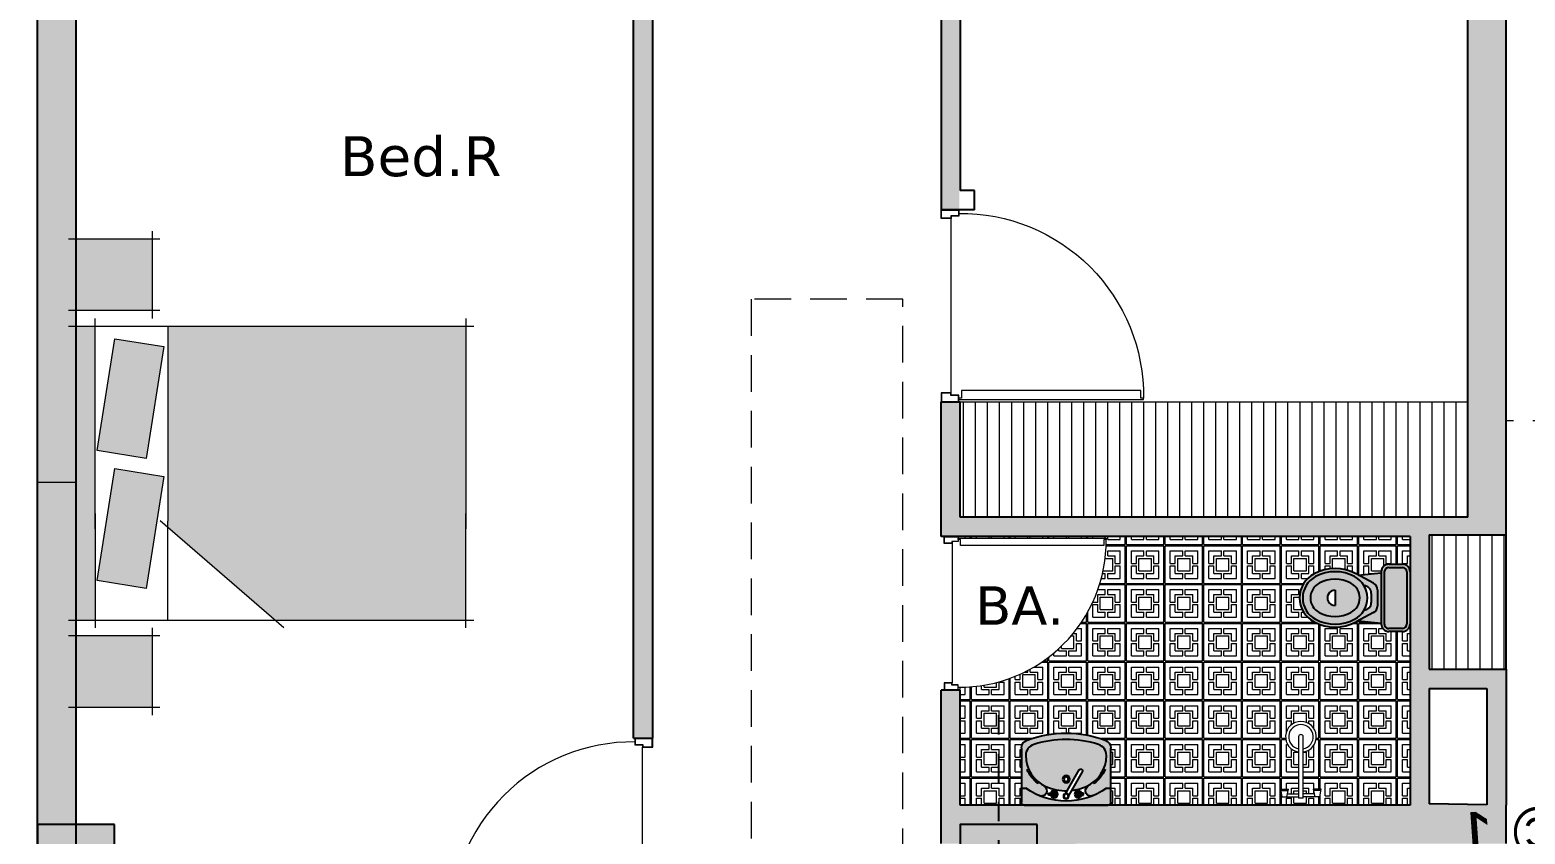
# Model space of a CAD drawing. Header units: inches. Extents: x 37.8 to 126.9, y 5.9 to 51.9.
# Drawn here: x 43.75 to 51.53, y 34.75 to 38.94 of the extents above; entities that cross this region are included whole.
import ezdxf

# ---------------------------------------------------------------- set-up
doc = ezdxf.new("R2010")
doc.units = ezdxf.units.IN
doc.header["$MEASUREMENT"] = 0
doc.linetypes.add('DASHDOT', pattern=[1, 0.5, -0.25, 0, -0.25])
doc.linetypes.add('DASHED2', pattern=[9.524999999999995, 6.349999999999998, -3.174999999999998])
for name, color, linetype, lineweight in [('AX', 31, 'Continuous', 18), ('hatch', 45, 'Continuous', 9), ('hidden line', 252, 'Continuous', 5), ('LAYER1', 8, 'Continuous', 9)]:
    doc.layers.add(name, color=color, linetype=linetype, lineweight=lineweight)
doc.layers.add('FUR', color=152, linetype='Continuous')
doc.layers.add('LAYER5', color=5, linetype='Continuous')
doc.styles.add('farsii', font='trafic-s.shx', dxfattribs={"height": 0.2})
doc.styles.add('STYLE7', font='verdana.ttf')
pattern_1 = [(90, (-151.6453534005414, 254.6869427156709), (-0.06250000000000001, 0), [])]

# ---------------------------------------------------------------- blocks, each defined once
blk = doc.blocks.new('DR100K')
at = {"color": 253}
blk.add_line((-0.0481000000000052, -0.054543222929027), (-0.991860101079254, -0.054543222929027), dxfattribs=at)
at = {"color": 253, "linetype": 'Continuous'}
for p, q in [((-0.06143161415036499, -0.5960052134602165), (-0.06143161415036499, -0.1116251629206317)), ((-0.06143161415036499, -0.1116251629206317), (-0.0205043861645606, -0.1116251629206317)), ((-0.0199748370793884, -0.1116251629206317), (-0.0199748370793884, -0.0960000000000037)), ((-0.0199748370793884, -0.0960000000000037), (-0.0119309624678294, -0.0960000000000037)), ((-0.0119309624678294, -0.0960000000000037), (-0.0119309624678294, -0.5960052134602165)), ((-0.06143161415036499, -1.080385263999857), (-0.06143161415036499, -0.5960052134602165)), ((-0.0119309624678294, -0.5960052134602165), (-0.0119309624678294, -1.096010426920486)), ((-0.0205043861645606, -1.080385263999857), (-0.06143161415036499, -1.080385263999857)), ((-0.0199748370794168, -1.096010426920486), (-0.0199748370794168, -1.080385263999857)), ((-0.0119309624678294, -1.096010426920486), (-0.0199748370794168, -1.096010426920486))]:
    blk.add_line(p, q, dxfattribs=at)
for points in [[(-0.991860101079254, -0.054543222929027), (-0.991860101079254, 2.84e-14), (-1.03996010107923, 2.84e-14), (-1.03996010107923, -0.0959999999999752), (-1.004360101079242, -0.0959999999999752), (-1.004360101079242, -0.054543222929027)], [(-0.0481000000000052, -0.054543222929027), (-0.0481000000000052, 0), (0, 0), (0, -0.0960000000000037), (-0.0356000000000165, -0.0960000000000037), (-0.0356000000000165, -0.054543222929027)], [(-0.9938601010792352, -0.0525432229290175), (-0.9938601010792352, -0.0019999999999811), (-1.03796010107922, -0.0019999999999811), (-1.03796010107922, -0.0939999999999941), (-1.006360101079252, -0.0939999999999941), (-1.006360101079252, -0.0525432229290175)], [(-0.0460999999999956, -0.0525432229290459), (-0.0460999999999956, -0.0020000000000096), (-0.0020000000000096, -0.0020000000000096), (-0.0020000000000096, -0.0939999999999941), (-0.03360000000000701, -0.0939999999999941), (-0.03360000000000701, -0.0525432229290459)]]:
    blk.add_lwpolyline(points, close=True, dxfattribs=at)
blk.add_arc((-0.0306138118649244, -0.1066699198974845), 0.9893977090235084, 179.382095569082, 270.6161123031317, dxfattribs=at)
blk = doc.blocks.new('t-farangi')
h = blk.add_hatch(color=253)
h.dxf.hatch_style = 1
h.set_gradient(color1=(174, 178, 188), color2=(236, 236, 239), tint=1, name='SPHERICAL')
h.paths.add_polyline_path([(0.2199999999999136, -0.0499999999988177), (0.2199999999999136, -0.1384995166095138, -0.3428400812221175), (0.1823541121620451, -0.186949242229872, -0.0624981768575545), (0.1699999999999591, -0.1884995166092409), (-0.1699999999999591, -0.1884995166092409, -0.0538837614349344), (-0.180683335092084, -0.1873448475154475, -0.0156910213031782), (-0.1837257718718206, -0.1865786512369425, -0.0009627039094017), (-0.1839108134724654, -0.1865254394901257, -0.3338493995137724), (-0.220000000000141, -0.1384995166095138), (-0.220000000000141, -0.0499999999997414, -0.2228662873327834), (-0.2019680086972642, -0.0115546307086305, -0.0238407511058599), (-0.1981627932939034, -0.0086858731920216, -0.0103926162723233), (-0.1964215733577816, -0.0075512018860451, -0.1400938493232688), (-0.1699999999999591, -1.42e-14), (0.1699999999999591, -1.42e-14, -0.4142135623800323)])
h.paths.add_polyline_path([(0.1999999999999602, -0.0499999999997414, 0.4142135623704835), (0.1699999999999591, -0.019999999999996), (-0.1699999999999591, -0.019999999999996, 0.4142135623704835), (-0.1999999999999318, -0.0499999999997414), (-0.1999999999999318, -0.1384995166095138, 0.4142135623707908), (-0.1699999999999306, -0.1684995166092591), (0.1699999999999591, -0.1684995166092591, 0.4142135623704835), (0.1999999999999602, -0.1384995166095138)], flags=16)
h = blk.add_hatch(color=253)
h.dxf.hatch_style = 1
h.set_gradient(color1=(174, 178, 188), color2=(236, 236, 239), tint=1, name='INVSPHERICAL')
h.paths.add_polyline_path([(0.1699999999999591, -0.019999999999996, -0.4142161397400941), (0.1999999999987949, -0.0500002639901993, 2.1999205236e-06), (0.1999999999999602, -0.0499999999997414), (0.1999999999999602, -0.1384995166095138, -0.4142135623704835), (0.1699999999999591, -0.1684995166092591), (-0.1699999999999591, -0.1684995166092591, -0.4142161397400941), (-0.1999999999987949, -0.1384992526190558, 2.1999205236e-06), (-0.1999999999999318, -0.138499516609528), (-0.1999999999999318, -0.0499999999997414, -0.4142135623707908), (-0.1699999999999306, -0.019999999999996)])
h = blk.add_hatch(color=253)
h.dxf.hatch_style = 1
h.set_gradient(color1=(174, 178, 188), color2=(236, 236, 239), tint=1, name='INVSPHERICAL')
h.paths.add_polyline_path([(0.1643323852883043, -0.1884995166092409), (0.1493160660524211, -0.3388161621277419), (0.0956152446132137, -0.2383650398601418, 0.2767193945829605), (0.0529317708379722, -0.2127834768457433), (-0.0529317708379722, -0.2127834768457433, 0.2767193945821909), (-0.0956152446131284, -0.2383650398600281), (-0.1493160660523927, -0.3388161621276851), (-0.1643323852882759, -0.1884995166092409)])
h = blk.add_hatch(color=253)
h.dxf.hatch_style = 1
h.set_gradient(color1=(174, 178, 188), color2=(236, 236, 239), tint=1, name='SPHERICAL')
h.paths.add_polyline_path([(0.1572999999999638, -0.3537506659890965, -0.1233550929748848), (0.1916996441216838, -0.491062397276835, -0.1225823878321095), (0.1572999999996796, -0.6283741281658451, -0.5993317963974195), (-0.1573000000001059, -0.6283741281653477, -0.1225823879935764), (-0.1916996441216554, -0.4910623970895928, -0.123355092811709), (-0.1572999999999354, -0.3537506659890965), (-0.0956152446131853, -0.2383650398601418, -0.2767193945833981), (-0.0529317708378585, -0.2127834768457433), (0.0529317708379722, -0.2127834768457433, -0.2767193945821911), (0.0956152446131569, -0.2383650398600281)])
h.paths.add_polyline_path([(0.0298415266896655, -0.2536325963342278), (-0.029841526689637, -0.2536325963342278, 0.3990743965259639), (-0.0797740365556479, -0.301035586807572, 0.1388689516499814), (-0.139662200919787, -0.3631797721824057, 0.2505222521701935), (-0.1396622009189627, -0.618945021973005, 0.5993317963984737), (0.1396622009196733, -0.6189450219723514, 0.2505222521700292), (0.1396622009198438, -0.3631797721819083, 0.138868951650545), (0.0797740365556194, -0.3010355868067052, 0.399074396520837)], flags=16)
h.paths.add_polyline_path([(-0.0955677032179381, -0.3867525376634262, 0.2505222521701733), (-0.0955677032173128, -0.5953722564918423, 0.5993317963982528), (0.0955677032177107, -0.5953722564914729, 0.2505222521700905), (0.0955677032179381, -0.3867525376630993, 0.5993317964040431)], flags=0)
h.paths.add_polyline_path([(0.0500000000805585, -0.4910624803356143), (-0.0500000000805585, -0.4910624246636104, 1)], flags=0)
h = blk.add_hatch(color=253)
h.dxf.hatch_style = 1
h.set_gradient(color1=(174, 178, 188), color2=(236, 236, 239), tint=1, name='INVSPHERICAL')
h.paths.add_polyline_path([(0.1396622009191901, -0.3631797721821073, -0.2505222521702825), (0.1396622009193038, -0.6189450219727775, -0.5993318612706572), (-0.1396622151734448, -0.6189449953097182, -0.2505222225564229), (-0.1396622009193038, -0.3631797721817662, -0.5993317963978245)])
h.paths.add_polyline_path([(-0.0955677032179381, -0.3867525376634404, 0.2505222521701196), (-0.0955677032173128, -0.5953722564918138, 0.5993317963982528), (0.0955677032177107, -0.5953722564914588, 0.2505222521700798), (0.0955677032179381, -0.3867525376630993, 0.5993317964040431)], flags=16)
h.paths.add_polyline_path([(0.0500000000805585, -0.4910624803356002), (-0.0500000000805585, -0.4910624246636104, 1)], flags=0)
h = blk.add_hatch(color=253)
h.dxf.hatch_style = 1
h.set_gradient(color1=(174, 178, 188), color2=(236, 236, 239), tint=1, name='SPHERICAL')
h.paths.add_polyline_path([(0.0955677032173981, -0.3867525376632272, -0.2505222521701977), (0.0955677032175402, -0.5953722564916717, -0.5993317963968927), (-0.0955677032172844, -0.5953722564918567, -0.2505222521709338), (-0.0955677032175402, -0.3867525376628862, -0.5993317963976593)])
h.paths.add_polyline_path([(-0.0500000000805585, -0.4910624246636104, 1), (0.0500000000805585, -0.4910624803356002)], flags=16)
at = {"layer": 'FUR'}
for p, q in [((-0.220000000000141, -0.1384995166095138), (-0.220000000000141, -0.0499999999997414)), ((-0.1999999999999318, -0.1384995166095138), (-0.1999999999999318, -0.0499999999997414)), ((-0.1699999999999591, -1.42e-14), (0.1699999999999591, -1.42e-14)), ((-0.1699999999999591, -0.019999999999996), (0.1699999999999591, -0.019999999999996)), ((0.1999999999999602, -0.0499999999997414), (0.1999999999999602, -0.1384995166095138)), ((0.2199999999999136, -0.0499999999997414), (0.2199999999999136, -0.1384995166095138)), ((-0.1699999999999591, -0.1684995166092591), (0.1699999999999591, -0.1684995166092591)), ((-0.1699999999999591, -0.1884995166092409), (0.1699999999999591, -0.1884995166092409)), ((-0.1493160660523927, -0.3388161621278556), (-0.1643323852882759, -0.1884995166092409)), ((0.1493160660523927, -0.3388161621278556), (0.1643323852882759, -0.1884995166092409)), ((-0.0956152446131853, -0.2383650398601418), (-0.1572999999999354, -0.3537506659890965)), ((-0.0529317708379722, -0.2127834768457433), (0.0529317708379722, -0.2127834768457433)), ((-0.0298415815271938, -0.2536325963342278), (0.0298415266896655, -0.2536325963342278)), ((0.0956152446132137, -0.2383650398601418), (0.1572999999999638, -0.3537506659890965)), ((-0.0500000000805585, -0.4910624246636104), (0.0500000000805585, -0.4910624803356002))]:
    blk.add_line(p, q, dxfattribs=at)
for centre, radius, start, end in [((-0.1699999999999591, -0.0499999999997414), 0.05, 90, 180), ((0.1699999999999591, -0.0499999999997414), 0.05, 0, 90), ((-0.1699999999999591, -0.0499999999997414), 0.03, 90, 180), ((0.1699999999999591, -0.0499999999997414), 0.03, 0, 90), ((-0.1699999999999591, -0.1384995166095138), 0.05, 180, 270), ((-0.1699999999999591, -0.1384995166095138), 0.03, 180, 270), ((0.1699999999999591, -0.1384995166095138), 0.05, 270, 0), ((0.1699999999999591, -0.1384995166095138), 0.03, 270, 0), ((-8.53e-14, -0.4378427002216229), 0.1583669258053965, 28.12880536645645, 151.8711946335435), ((-0.0529317708379722, -0.2611834768459005), 0.0484, 90, 151.8711946335435), ((-0.029841526689637, -0.303632596334424), 0.05, 90, 177.0227065882965), ((0.0298415266896655, -0.303632596334424), 0.05, 2.977293411703491, 90), ((0.0529317708379722, -0.2611834768459005), 0.0484, 28.12880536645645, 90), ((0.0995511452648543, -0.491062397077272), 0.2912507893864822, 151.8711946335435, 208.1288053664565), ((0.0995511452648543, -0.491062397077272), 0.2712507893864821, 151.8711946335435, 208.1287989801512), ((0.0995511452648543, -0.491062397077272), 0.2212507893864822, 151.8711946335435, 208.1287989801512), ((-8.53e-14, -0.4378427002216229), 0.1083669258053965, 28.12880536645645, 151.8711946335435), ((-0.0995511452648259, -0.491062397077272), 0.2212507893864822, 331.8711946335436, 28.12880536645645), ((-0.0995511452648259, -0.491062397077272), 0.2712507893864821, 331.8711946335436, 28.12880536645645), ((-0.0995511452648259, -0.491062397077272), 0.2912507893864822, 331.8711946335436, 28.12880536645645), ((-8.53e-14, -0.4910624524996196), 0.05, 179.9999681021953, 359.9999681022733), ((-8.53e-14, -0.5442820939333757), 0.1783669258053967, 208.1288053664565, 331.8711946335436), ((-8.53e-14, -0.5442820939333757), 0.1583669258053968, 208.1287944280051, 331.8711946335436), ((-8.53e-14, -0.5442820939333757), 0.1083669258053967, 208.1287944280051, 331.8711946335436)]:
    blk.add_arc(centre, radius, start, end, dxfattribs=at)
blk = doc.blocks.new('roshoei')
h = blk.add_hatch(color=253)
h.dxf.hatch_style = 1
h.set_gradient(color1=(174, 178, 188), color2=(236, 236, 239), tint=1, name='SPHERICAL')
h.paths.add_polyline_path([(0.3099999999999312, -0.0200000000004366), (0.309999999999917, -0.1173603684847251), (0.2799999999999585, -0.1173603684846967, 0.0542408528960642), (0.1879860274730163, -0.0664426424170017, 0.0353053274642903), (0.1831379238468571, -0.0644404142740029, 0.1955680909954415), (-0.1831379238471697, -0.0644404142741451, 0.0353053274756757), (-0.1879860274748211, -0.0664426424179681, 0.0542408528950272), (-0.2799999999999869, -0.1173603684846967), (-0.3099999999999738, -0.1173603684847251), (-0.3099999999999596, -0.0200000000004366, -0.2914266731264605), (-0.2984554890835227, -0.0018753012620607, -0.0042390793985672), (-0.2981469619992651, -0.0017345405158551, -0.105273442681482), (-0.2900000000000062, 0), (0.2899999999999494, 0, -0.4142152552575133), (0.3099999999996186, -0.0200001155973269, 1.4449608917e-06)])
h = blk.add_hatch(color=253)
h.dxf.hatch_style = 1
h.set_gradient(color1=(174, 178, 188), color2=(236, 236, 239), tint=1, name='INVSPHERICAL')
h.paths.add_polyline_path([(0.3099999999999312, -0.3954269196583482, -0.1189511798868249), (0.3033964893276675, -0.42279140261482, -0.1153640646256316), (0.2857253564613415, -0.4436316798559973, -0.0713494153281219), (0.2707359219287468, -0.4517298640020046, -0.1782923213663644), (-0.2707359219285763, -0.4517298640025446, -0.3142516724202768), (-0.3099999999999596, -0.3954269196588029), (-0.3099999999999596, -0.1173603684847251), (-0.2799999999999869, -0.1173603684846967, -0.0569466848380328), (-0.1831379238492872, -0.0644404142748272, -0.8792300366133057), (-0.1510904276799607, -0.1308805314884012), (-0.1491618106779668, -0.1344434266452197, 0.2850439984523734), (-0.2800000000001148, -0.3453013582057167, 0.3284062332230245), (-0.223760646421141, -0.4216913554667201, 0.1519320086788026), (0.2237606464210557, -0.4216913554667201, 0.3284062332271949), (0.2800000000000864, -0.3453013582045799, 0.2850439984510457), (0.1491618106779384, -0.1344434266452197), (0.1510904276799323, -0.1308805314884012, -0.8792300365937769), (0.1831379238482213, -0.0644404142745145, -0.0569466848384313), (0.2799999999996601, -0.1173603684846967), (0.309999999999917, -0.1173603684847251)])
h = blk.add_hatch(color=253)
h.dxf.hatch_style = 1
h.set_gradient(color1=(174, 178, 188), color2=(236, 236, 239), tint=1, name='SPHERICAL')
edge = h.paths.add_edge_path()
edge.add_arc((0.1011350465279861, -0.2381249592251891), 0.0126418893553129, 210.0000000008548, 390.0000000008548)
edge.add_line((0.1120832438614201, -0.2318040145473788), (0.0372691189063469, -0.1022221710831559))
edge.add_arc((0, -0.4422286221270042), 0.3420429417127162, 65.94062231202241, 83.74461217358521, ccw=False)
edge.add_arc((0.0446723047524245, -0.3453013582057167), 0.2353276952476492, 9.208633855450898e-12, 66.25122521727599, ccw=False)
edge.add_arc((0.2000000000000455, -0.3453013582056883), 0.08000000000002201, 287.2779897952034, 359.9999999999864, ccw=False)
edge.add_arc((1.0516e-12, 0.2976945932293518), 0.7533823531705087, 252.72201020469458, 287.2779897951401, ccw=False)
edge.add_arc((-0.2000000000004718, -0.3453013582053188), 0.0799999999996037, 180.0000000002715, 252.7220102050407, ccw=False)
edge.add_arc((-0.0446723047525524, -0.3453013582056599), 0.2353276952475103, 113.74877478274499, 180.0000000000093, ccw=False)
edge.add_arc((1.421e-13, -0.4422286221273454), 0.3420429417130582, 88.83763061895121, 114.05937768800419, ccw=False)
edge.add_line((0.0069386082958118, -0.1002560652011653), (0.0901866646706679, -0.2444459039029614))
edge.add_line((0.09018666467066802, -0.2444459039029425), (0.0901868491945426, -0.2444459039030183))
edge = h.paths.add_edge_path(flags=16)
edge.add_arc((-1.42e-14, -0.1803191555245576), 0.0255670812976465, 0, 360, ccw=False)
h = blk.add_hatch(color=253)
h.dxf.hatch_style = 1
h.set_gradient(color1=(174, 178, 188), color2=(236, 236, 239), tint=1, name='INVSPHERICAL')
h.paths.add_polyline_path([(-0.1044548615626013, -0.075815104605681, 1), (-0.0616785238159849, -0.075815104605681, 1)])
h = blk.add_hatch(color=253)
h.dxf.hatch_style = 1
h.set_gradient(color1=(174, 178, 188), color2=(236, 236, 239), tint=1, name='INVSPHERICAL')
h.paths.add_polyline_path([(0.1044548615623455, -0.075815104605681, 1), (0.0616785238157149, -0.075815104605681, 1)])
at = {"layer": 'FUR'}
for p, q in [((-0.2899999999999778, 0), (0.2899999999999494, 0)), ((-0.3099999999999596, -0.3954269196583482), (-0.3099999999999596, -0.0200000000004366)), ((-0.1069037335819445, -0.0694941599285812), (-0.1209923607550678, -0.0694941599285812)), ((-0.1209923607550678, -0.0694941599285812), (-0.1209923607550678, -0.0821360492836902)), ((-0.1209923607550678, -0.0821360492836902), (-0.1069037335819445, -0.0821360492836902)), ((-0.0037357466185455, -0.0817675433017939), (0.0069386082959113, -0.1002560652011653)), ((0.0372691189066075, -0.1022221710831843), (0.0181608325722067, -0.0691256539462302)), ((0.1069037335819161, -0.0694941599285812), (0.120992360754812, -0.0694941599285812)), ((0.120992360754812, -0.0821360492836902), (0.1069037335819161, -0.0821360492836902)), ((0.120992360754812, -0.0694941599285812), (0.120992360754812, -0.0821360492836902)), ((0.3099999999999312, -0.0200000000004366), (0.3099999999999312, -0.3954269196583482)), ((-0.3099999999999596, -0.1173603684846967), (-0.2799999999999869, -0.1173603684846967)), ((-0.1872495538386971, -0.1580826299928049), (-0.1947729135377045, -0.1504050865769386)), ((-0.1491618106781658, -0.1344434266447934), (-0.1510904276799607, -0.1308805314884012)), ((0.1491618106781374, -0.1344434266447934), (0.1510904276799323, -0.1308805314884012)), ((0.1872495538386687, -0.1580826299928049), (0.1947729135374487, -0.1504050865769386)), ((0.2799999999999585, -0.1173603684846967), (0.3099999999999312, -0.1173603684846967))]:
    blk.add_line(p, q, dxfattribs=at)
blk.add_lwpolyline([(0.0901868491945379, -0.2444459039030278, 0.9999999999999998), (0.1120832438614201, -0.2318040145473788), (0.0372691189063517, -0.1022221710831843, -0.0778412115464067), (0.1394451489337172, -0.1299011907119336, -0.2974062407498115), (0.2800000000000722, -0.3453013582056883, -0.3284062332248962), (0.2237606464212831, -0.4216913554674023, -0.1519320086789138), (-0.2237606464212689, -0.4216913554667201, -0.3284062332248962), (-0.280000000000058, -0.3453013582056883, -0.2974062407498115), (-0.1394451489338735, -0.1299011907119905, -0.1104970748615106), (0.0069386082958118, -0.1002560652011653), (0.09018666467066802, -0.2444459039029425)], format="xyb", close=True, dxfattribs=at)
for centre, radius in [((-0.083066692689286, -0.075815104605681), 0.0252837787105129), ((-0.083066692689286, -0.075815104605681), 0.0213881688733073), ((-1.42e-14, -0.0629538835628409), 0.0189628340328846), ((-1.42e-14, -0.0629538835628409), 0.0155565304488197), ((0.0830666926890302, -0.075815104605681), 0.0252837787105129), ((0.0830666926890302, -0.075815104605681), 0.0213881688733073), ((-1.42e-14, -0.1803191555245576), 0.0255670812976465), ((-1.42e-14, -0.1803191555245576), 0.0155670812976465)]:
    blk.add_circle(centre, radius, dxfattribs=at)
for centre, radius, start, end in [((-0.2899999999999778, -0.0200000000004366), 0.02, 90, 180), ((-1.42e-14, -0.5147528069564942), 0.4861283268380614, 54.8317368083488, 125.1682631916512), ((-0.1714017017225302, -0.0997285678440676), 0.0371886097096166, 303.1046004551388, 116.4842478498696), ((0.1714017017225018, -0.0997285678440676), 0.0371886097096166, 63.51575215013035, 236.8953995448613), ((0.2899999999999494, -0.0200000000004366), 0.02, 0, 90), ((-0.0531299149875082, -0.338331628375272), 0.2353276952475209, 127.0058706747654, 157.7265623290583), ((0.0531299149874798, -0.338331628375272), 0.2353276952475209, 22.27343767094164, 52.99412932523449), ((-0.2500000000000142, -0.3954269196583482), 0.06, 180, 249.7816531553551), ((0.2499999999999858, -0.3954269196583482), 0.06, 290.2183468446448, 0), ((-1.42e-14, 0.2833823531700545), 0.7833823531704338, 249.7816531553551, 290.2183468446448)]:
    blk.add_arc(centre, radius, start, end, dxfattribs=at)
blk = doc.blocks.new('A$C03AC1BB8')
at = {"layer": 'LAYER1', "linetype": 'ByBlock'}
for p, q in [((0.2326785696120055, 0.08548131738203324), (0.1926785696111324, 0.09348131737928611)), ((0.1926785696111324, 0.09348131737928611), (0.1926785696111324, 0.05348131738131201)), ((0.2006785696098632, 0.09188131738042671), (0.2006785696098632, 0.05508131738019983)), ((0.2326785696120055, 0.08548131738203324), (0.2326785696120055, 0.0614813173785933)), ((0.2326785696120055, 0.0614813173785933), (0.1926785696111324, 0.05348131738131201)), ((0.2166785696102238, 0.05828131738084608), (0.2166785696102238, -1.506350599811412e-12)), ((0.2326785696120055, 0.0614813173785933), (0.2326785696120055, -1.506350599811412e-12)), ((0.2409051202677119, -1.506350599811412e-12), (-0.07909487973347495, -1.506350599811412e-12)), ((-0.07909487973347495, -0.02400000000056934), (0.2409051202677119, -0.02400000000056934)), ((0.2326785696120055, -0.08548131738356801), (0.1926785696111324, -0.0774813173819382)), ((0.1926785696111324, -0.1174813173813618), (0.1926785696111324, -0.0774813173819382)), ((0.2166785696102238, -0.08228131738292177), (0.2166785696102238, -0.02400000000056934)), ((0.2326785696120055, -0.08548131738356801), (0.2326785696120055, -0.02400000000056934)), ((0.2409051202677119, -1.506350599811412e-12), (0.2409051202677119, -0.02400000000056934)), ((0.2326785696120055, -0.1094813173826594), (0.1926785696111324, -0.1174813173813618)), ((0.2006785696098632, -0.1158813173839519), (0.2006785696098632, -0.07908131738227553)), ((0.2326785696120055, -0.1094813173826594), (0.2326785696120055, -0.08548131738356801))]:
    blk.add_line(p, q, dxfattribs=at)
for radius, start, end in [(0.08000000000026324, 8.626926558344557, 351.3730734416554), (0.06400000000021061, 10.80692287442791, 349.1930771255721), (0.01199999999993764, 90, 270)]:
    blk.add_arc((-0.07909487973347495, -0.01199999999957413), radius, start, end, dxfattribs=at)
blk = doc.blocks.new('ddfdfdfdfd')
at = {"layer": 'LAYER5', "linetype": 'Continuous'}
h = blk.add_hatch(color=1, dxfattribs=at)
h.paths.add_polyline_path([(179.779200237631, -221.4838781835885), (179.579350237631, -221.4838781835885), (179.579350237631, -221.2840281835886), (179.779200237631, -221.2840281835886)])
h.paths.add_polyline_path([(179.779200237631, -221.2840281835886), (179.979050237631, -221.2840281835886), (179.979050237631, -221.4838781835885), (179.779200237631, -221.4838781835885)])
h.paths.add_polyline_path([(179.779200237631, -221.4838781835885), (179.979050237631, -221.4838781835885), (179.979050237631, -221.6837281835885), (179.779200237631, -221.6837281835885)])
h.paths.add_polyline_path([(179.779200237631, -221.6837281835885), (179.579350237631, -221.6837281835885), (179.579350237631, -221.4838781835885), (179.779200237631, -221.4838781835885)])
at = {"layer": 'LAYER5', "color": 1, "linetype": 'DASHDOT', "ltscale": 0.3}
for p, q in [((179.779200237631, -222.4153741609331), (179.779200237631, -220.6240357384027)), ((180.6361364686338, -221.4838781835885), (178.8983495007696, -221.4838781835885))]:
    blk.add_line(p, q, dxfattribs=at)
at = {"layer": 'LAYER5', "color": 1, "linetype": 'Continuous'}
blk.add_lwpolyline([(179.979050237631, -221.2840281835886), (179.579350237631, -221.2840281835886), (179.579350237631, -221.6837281835885), (179.979050237631, -221.6837281835885), (179.979050237631, -221.2840281835886)], dxfattribs=at)
blk = doc.blocks.new('axxxxx')
at = {"layer": 'AX'}
h = blk.add_hatch(color=1, dxfattribs=at)
h.dxf.hatch_style = 1
h.paths.add_polyline_path([(228.6899809043142, -219.8826114328715), (228.8898309043141, -219.8826114328715), (228.8898309043141, -218.1020114328714), (228.6899809043142, -218.1020114328714)])
at = {"layer": 'AX', "color": 1}
blk.add_lwpolyline([(228.6899809043142, -218.1020114328714), (228.6899809043142, -219.8826114328715), (228.8898309043141, -219.8826114328715), (228.8898309043141, -218.1020114328714)], close=True, dxfattribs=at)
for p in [(49.11063066668314, 1.401416750717118), (53.9109306666831, 1.401416750717118)]:
    blk.add_blockref('ddfdfdfdfd', p)

msp = doc.modelspace()

# ---------------------------------------------------------------- hatches: boundary and pattern name
h = msp.add_hatch(color=5)
h.dxf.hatch_style = 1
h.paths.add_polyline_path([(43.98717819297352, 43.75630079493392), (43.78717819297353, 43.75630079493392), (43.78717819297353, 20.75630079493386), (44.92447685157904, 20.75630079493386), (44.92447685157904, 20.95630079493391), (43.98717819297352, 20.95630079493391), (43.98717819297352, 32.05378889439636), (45.50225381504896, 32.05378889439648), (45.50225381504893, 31.55378889439636), (45.93166121359306, 31.55378889439636), (45.93166121359306, 32.05378889439636), (47.28717819297356, 32.05378889439648), (47.28717819297356, 32.75378889439629), (47.18717819297356, 32.75378889439629), (47.18717819297353, 32.15378889439638), (45.78717819297353, 32.15378889439638), (45.78717819297356, 33.55378889439636), (47.28717819297356, 33.55378889439636), (47.28717819297356, 34.25378889439641), (47.18717819297353, 34.25378889439641), (46.8968056858653, 34.25378927514363), (46.8968056858653, 34.15378889439638), (47.18717819297353, 34.15378889439638), (47.18717819297353, 33.65378889439638), (44.787039465856, 33.65380457058588), (44.787039465856, 33.55380457058585), (45.68717819297353, 33.55378889439636), (45.68717819297353, 32.15378889439638), (43.98717819297352, 32.15378889439638)])
h.paths.add_polyline_path([(45.57725381504892, 32.05378889439648), (45.85666121359307, 32.05378889439648), (45.8566612135931, 31.87878889439641), (45.57725381504889, 31.87878889439641)], flags=16)
h.paths.add_polyline_path([(45.57725381504889, 31.82878889439634), (45.8566612135931, 31.82878889439634), (45.85666121359307, 31.62878889439641), (45.57725381504892, 31.62878889439629)], flags=16)
h.paths.add_polyline_path([(49.38717819297358, 32.1054584065305), (49.18717819297353, 32.1054584065305), (49.18717819297353, 20.95630079493391), (47.82784051532417, 20.95630079493391), (47.82784051532417, 20.75630079493386), (48.26891627413534, 20.75630079493386), (48.26891627413534, 20.61630079493388), (50.77497273896333, 20.61630079493376), (50.77497273896333, 20.75630079493386), (49.38717819297352, 20.75630079493386)])
h.paths.add_polyline_path([(56.87882149293526, 21.95630079493391), (56.67882149293527, 21.95630079493391), (56.67882149293527, 20.75630079493386), (54.82717819297349, 20.75630079493386), (54.82717819297349, 25.20630079493391), (54.7271781929735, 25.20630079493391), (54.72717819297347, 20.61630079493388), (56.87882149293526, 20.61630079493388)])
h.paths.add_polyline_path([(59.02717819297351, 29.39545840653047), (58.82717819297349, 29.39545840653047), (58.82717819297349, 25.4563007949338), (57.7271781929735, 25.4563007949338), (57.72717819297353, 26.50545840653048), (55.82717819297355, 26.50545840653048), (55.82717819297355, 26.40545840653057), (57.62717819297353, 26.40545840653046), (57.62717819297347, 25.05630079493382), (55.92717819297351, 25.05630079493393), (55.92717819297351, 25.60545840653062), (55.82717819297352, 25.6054584065305), (55.82717819297352, 24.9563007949338), (58.82717819297349, 24.9563007949338), (58.82717819297349, 22.88769061313464), (58.82717819297352, 20.61630079493388), (58.82882149293525, 20.61630079493388), (59.02717819297348, 20.61630079493388)])
h.paths.add_polyline_path([(58.82717819297349, 25.35630079493389), (58.82717819297349, 25.05630079493382), (57.7271781929735, 25.05630079493382), (57.7271781929735, 25.35630079493389)], flags=16)
h.paths.add_polyline_path([(57.08717819297351, 33.60463128279959), (54.78033725340771, 33.60463128279947), (54.78033725340771, 33.60050334396148), (54.01110648417674, 33.60050334396148), (52.62717819297359, 33.60463128279947), (52.62717819297347, 33.40463128279943), (52.62717819297347, 33.30545840653021), (52.82717819297346, 33.30545840653021), (52.82717819297346, 33.40463128279943), (56.88717819297352, 33.40463128279966), (56.88717819297355, 29.50545840653048), (53.78717819297353, 29.50545840653048), (53.78717819297353, 31.6054584065305), (53.58717819297357, 31.6054584065305), (53.37894586949056, 31.6054584065305), (53.37894586949056, 31.40545840653046), (53.58717819297354, 31.40545840653046), (53.58717819297357, 29.50545840653048), (52.18717819297351, 29.50545840653048), (52.18717819297351, 31.40545840653046), (52.40808345542771, 31.40545840653046), (52.40808345542771, 31.60545840653039), (52.18717819297351, 31.6054584065305), (50.58717819297354, 31.60545840653039), (50.58717819297351, 30.30545840653043), (50.68717819297351, 30.30545840653043), (50.68717819297351, 31.40545840653046), (51.98717819297349, 31.40545840653046), (51.98717819297349, 29.50545840653048), (50.58717819297357, 29.50545840653048), (50.58717819297357, 29.40545840653046), (50.58717819297357, 28.81851437019635), (50.58717819297357, 28.4349992889445), (50.98717819297354, 28.4349992889445), (50.98717819297354, 29.40545840653057), (51.78747819297351, 29.40545840653057), (51.78747819297351, 29.30560840653051), (54.7271781929735, 29.30545840653055), (54.72717819297347, 27.30545840653055), (54.32717819297349, 27.30545840653055), (54.32717819297349, 26.80545840653055), (54.72717819297347, 26.80545840653055), (54.7271781929735, 26.40545840653046), (54.82717819297349, 26.40545840653046), (54.82717819297349, 29.30545840653055), (57.08717819297354, 29.30545840653055)])
h.paths.add_polyline_path([(54.72717819297347, 27.20545840653041), (54.72717819297347, 26.90545840653046), (54.42717819297349, 26.90545840653046), (54.42717819297349, 27.20545840653052)], flags=16)
h.paths.add_polyline_path([(50.88717819297355, 29.40545840653057), (50.88717819297355, 28.53499928894441), (50.68717819297359, 28.53499928894441), (50.68717819297348, 29.40545840653046)], flags=16)
h.paths.add_polyline_path([(57.08717819297351, 35.50463128279968), (55.82717819297346, 35.50463128279968), (55.82717819297349, 38.18924557511583), (55.7271781929735, 38.18924557511583), (55.7271781929735, 36.90463128279966), (55.16969464075038, 36.90463128279966), (55.16969464075044, 36.40463128279966), (55.7271781929735, 36.40463128279966), (55.7271781929735, 33.60463128279959), (55.92717819297346, 33.60463128279959), (55.92717819297343, 35.30463128279975), (57.08717819297351, 35.30463128279963)])
h.paths.add_polyline_path([(55.72717819297353, 36.50463128279968), (55.54843641686199, 36.50463128279968), (55.54843641686196, 36.80463128279963), (55.7271781929735, 36.80463128279975)], flags=16)
h.paths.add_polyline_path([(55.44843641686199, 36.50463128279968), (55.26969464075043, 36.50463128279968), (55.26969464075037, 36.80463128279963), (55.44843641686194, 36.80463128279963)], flags=16)
h.paths.add_polyline_path([(51.42717819297351, 41.8563007949336), (49.99717819297351, 41.85630079493383), (49.99717819297351, 43.75630079493392), (49.79717819297352, 43.75630079493392), (49.79717819297352, 41.65630079494839), (50.17188870731431, 41.65630079491929), (51.22717819297347, 41.65630079494731), (51.22717819297347, 39.62769061312828), (51.22717819297347, 39.58769061312013), (51.2271781929735, 36.40422692306744), (48.58717819297345, 36.40422692306755), (48.58717819297348, 37.00422692306758), (48.48717819297352, 37.00422692306758), (48.48717819297352, 36.30422692306765), (50.92717819297351, 36.30422692306753), (50.92717819297337, 34.90545840653023), (48.58717819297345, 34.90545840653046), (48.58717819297348, 35.50422692306769), (48.48717819297352, 35.50422692306758), (48.48717819297354, 34.70545840653041), (48.98717819297357, 34.70545840653041), (48.98717819297349, 33.30545840653043), (51.42717819297351, 33.30545840653021), (51.42717819297351, 33.90545840653023), (51.32717819297361, 33.90545840653023), (51.32717819297358, 33.50545840653025), (49.18717819297345, 33.50545840653037), (49.18717819297348, 34.70545840653041), (51.42717819297351, 34.7054584065303), (51.42717819297351, 34.90545840653012), (51.42717819297346, 35.61250434826913), (51.02747213194203, 35.61250434826913), (51.02747213194209, 36.31188860653778), (51.42717819297351, 36.31188860653778)])
h.paths.add_polyline_path([(51.32717819297343, 35.5125043482691), (51.32717819297338, 34.9073752359749), (51.02747213194195, 34.91312009000048), (51.02747213194203, 35.5125043482691)], flags=16)
h.paths.add_polyline_path([(59.02717819297348, 43.75630079493392), (57.47776046651734, 43.75630079493392), (57.47776046651734, 43.55630079493842), (57.77188870731425, 43.55630079491955), (58.82717819297341, 43.55630079494763), (58.82717819297341, 41.52769061312854), (58.82717819297341, 41.48769061312039), (58.82717819297349, 39.65378889439638), (56.82717819297346, 39.65378889439638), (56.82717819297343, 39.00463128279968), (57.1771781929734, 39.00463128279979), (57.17717819297337, 39.55378889439636), (58.82717819297346, 39.55378889439636), (58.82717819297346, 38.20463128279972), (56.82717819297346, 38.20463128279972), (56.82717819297346, 38.1046312827997), (58.82717819297346, 38.1046312827997), (58.82717819297349, 35.39706304606274), (59.02717819297348, 35.39706304606274)])
h.paths.add_polyline_path([(57.07717819297341, 39.10463128279982), (56.92717819297343, 39.1046312827997), (56.9271781929734, 39.55378889439636), (57.07717819297338, 39.55378889439636)], flags=16)
h = msp.add_hatch(color=5)
h.dxf.hatch_style = 1
h.paths.add_polyline_path([(48.58717819297348, 42.95630079493385), (45.78704729059518, 42.95630079493385), (45.78704729059518, 42.75630079493392), (48.48717819297352, 42.75630079624314), (48.48717827074179, 38.00405461891314), (48.58184977110224, 38.00405461760398), (48.58184977110224, 38.10405461760389), (48.58717826917146, 38.10405461603365)])
h.paths.add_polyline_path([(45.88704729059518, 40.76630079493403), (45.63717819297349, 40.76630079493403), (45.63717819297352, 40.49955699134917), (46.88717819297352, 39.08096190173048), (46.88717819297352, 35.25378889439641), (46.98717819297354, 35.25378889439641), (46.98717819297354, 39.01873379667917), (47.4332882467852, 39.01873379667929), (47.43328825598184, 39.11873379667919), (46.98717819297354, 39.11873379667919), (45.88704729059518, 40.36724603352049)])
h.paths.add_polyline_path([(56.00663505129015, 43.75630079493392), (55.06704461726304, 43.75630079493392), (55.06704461726304, 43.55630079493393), (55.72717819297353, 43.55630079493393), (55.7271781929735, 39.55250028685192), (55.82717819297349, 39.55250028685192), (55.82717819297346, 43.55630079493393), (56.00663505129015, 43.55630079493393)])
h.paths.add_polyline_path([(52.16368095351791, 43.75630079493392), (51.32717819297352, 43.75630079493392), (51.32717819297352, 43.55630079493393), (52.16368095351791, 43.55630079493393)])
at = {"layer": 'AX'}
h = msp.add_hatch(color=17, dxfattribs=at)
h.dxf.hatch_style = 1
h.set_gradient(color1=(118, 52, 34), one_color=1, tint=1, name='INVHEMISPHERICAL')
h.paths.add_polyline_path([(44.38252439338797, 37.47869121425676), (43.98717819294509, 37.47869121427131), (43.98717819291599, 37.85283539652075), (44.38252439338797, 37.85283539652075)])
h = msp.add_hatch(color=17, dxfattribs=at)
h.dxf.hatch_style = 1
h.set_gradient(color1=(118, 52, 34), one_color=1, tint=1, name='INVHEMISPHERICAL')
h.paths.add_polyline_path([(44.08717819292181, 36.3434017286104), (44.08717819294864, 35.86811224295299), (43.98717819294316, 35.86811224295299), (43.98717819291599, 36.42340172861215), (43.98717819294396, 37.39869121426956), (44.08717819294989, 37.39869121426956)])
h = msp.add_hatch(color=17, dxfattribs=at)
h.dxf.hatch_style = 1
h.set_gradient(color1=(118, 52, 34), one_color=1, tint=1, name='INVHEMISPHERICAL')
h.paths.add_polyline_path([(46.0157883747361, 36.3434017286104), (46.0157883747361, 35.86811224295299), (45.02161803053426, 35.86811224295299), (44.46486761054805, 36.35046262006428), (44.46486761054805, 36.38288458261879), (44.46486761054805, 37.39869121426956), (46.0157883747361, 37.39869121426956)])
h = msp.add_hatch(color=17, dxfattribs=at)
h.dxf.hatch_style = 1
h.set_gradient(color1=(118, 52, 34), one_color=1, tint=1, name='INVHEMISPHERICAL')
h.paths.add_polyline_path([(44.44478975143832, 37.29232168947557), (44.18922235339963, 37.33292038650463), (44.09665782642517, 36.75022988097545), (44.35222522449297, 36.7096311839173)])
h = msp.add_hatch(color=17, dxfattribs=at)
h.dxf.hatch_style = 1
h.set_gradient(color1=(118, 52, 34), one_color=1, tint=1, name='INVHEMISPHERICAL')
h.paths.add_polyline_path([(44.44478975143832, 36.61606583947788), (44.18922235339963, 36.65666453650694), (44.09665782642517, 36.07397403097777), (44.35222522449297, 36.03337533391961)])
h = msp.add_hatch(color=17, dxfattribs=at)
h.dxf.hatch_style = 1
h.set_gradient(color1=(118, 52, 34), one_color=1, tint=1, name='INVHEMISPHERICAL')
h.paths.add_polyline_path([(44.38252439341707, 35.41396806068725), (43.9871781929742, 35.41396806070181), (43.98717819294509, 35.78811224295124), (44.38252439341707, 35.78811224295124)])
at = {"layer": 'hatch', "true_color": 0x7aafdf}
h = msp.add_hatch(dxfattribs=at)
h.set_pattern_fill('AR-TILE03', color=143, scale=0.013, pattern_type=2)
h.set_pattern_definition([(0, (-151.6453534005414, 254.6869427156709), (0, 0.2015), [0.195, -0.0065]), (90, (-151.6453534005414, 254.6869427156709), (-0.2015, 1.233831650140958e-17), [0.195, -0.0065]), (0, (-151.6453534005414, 254.8819427156708), (0, 0.2015), [0.195, -0.0065]), (90, (-151.4503534005414, 254.6869427156709), (-0.2015, 1.233831650140958e-17), [0.195, -0.0065]), (0, (-151.6193534005414, 254.7129427156709), (0, 0.2015), [0.065, -0.013, 0.065, -0.0585]), (90, (-151.6193534005414, 254.7129427156709), (-0.2015, 1.233831650140958e-17), [0.065, -0.013, 0.065, -0.0585]), (0, (-151.6193534005414, 254.8559427156708), (0, 0.2015), [0.065, -0.013, 0.065, -0.0585]), (90, (-151.4763534005415, 254.7129427156709), (-0.2015, 1.233831650140958e-17), [0.065, -0.013, 0.065, -0.0585]), (0, (-151.5803534005414, 254.7519427156709), (0, 0.2015), [0.065, -0.1365]), (90, (-151.5803534005414, 254.7519427156709), (-0.2015, 1.233831650140958e-17), [0.065, -0.1365]), (0, (-151.5803534005414, 254.8169427156708), (0, 0.2015), [0.065, -0.1365]), (90, (-151.5153534005414, 254.7519427156709), (-0.2015, 1.233831650140958e-17), [0.065, -0.1365]), (90, (-151.5543534005414, 254.7129427156709), (-0.2015, 1.233831650140958e-17), [0.026, -0.091, 0.026, -0.0585]), (90, (-151.5413534005415, 254.7129427156709), (-0.2015, 1.233831650140958e-17), [0.026, -0.091, 0.026, -0.0585]), (0, (-151.6193534005414, 254.7779427156709), (0, 0.2015), [0.026, -0.091, 0.026, -0.0585]), (0, (-151.6193534005414, 254.7909427156708), (0, 0.2015), [0.026, -0.091, 0.026, -0.0585]), (0, (-151.5933534005414, 254.7389427156708), (0, 0.2015), [0.039, -0.013, 0.039, -0.1105]), (0, (-151.5933534005414, 254.8299427156708), (0, 0.2015), [0.039, -0.013, 0.039, -0.1105]), (90, (-151.5933534005414, 254.7389427156708), (-0.2015, 1.233831650140958e-17), [0.039, -0.013, 0.039, -0.1105]), (90, (-151.5023534005415, 254.7389427156708), (-0.2015, 1.233831650140958e-17), [0.039, -0.013, 0.039, -0.1105])])
h.paths.add_polyline_path([(50.92717819297357, 35.84882174754422, -0.4142135623729772), (50.88744028967045, 35.80908384424107), (50.81710458500211, 35.80908384424096, -0.4142135623730026), (50.77736668169896, 35.84882174754411), (50.77736668169896, 35.85332613005166), (50.65790131520978, 35.86526047088684), (50.64603199780333, 35.85891517498318, -0.2505222521712148), (50.42777278610839, 35.85891517498318, -0.5993317963971612), (50.42777278610839, 36.10894606256637, -0.2505222521711059), (50.64603199780325, 36.10894606256649), (50.65790131520967, 36.10260076666283), (50.77736668169911, 36.11453510749813), (50.77736668169888, 36.11903949000556, -0.4142135623730638), (50.817104585002, 36.15877739330871), (50.88744028967025, 36.15877739330871, -0.4142135623738052), (50.92717819297349, 36.11903949000556), (50.92717819297351, 36.30422692306753), (48.58717819297345, 36.30422692306753), (48.58717819297345, 36.29491263157219), (48.96174284445186, 36.29488329318998), (49.34631071241063, 36.29485317128969), (49.3463102278221, 36.28866640437697, -0.4166502925634652), (48.58717819297345, 35.51957219591874), (48.58717819297345, 34.90545840653046), (48.92032678379306, 34.9054584065308, -0.4142135623730951), (48.90532678379307, 34.92045840653078), (48.90532678379304, 35.20202859627422, -0.3142516724206124), (48.93477484234634, 35.24425580453216, -0.1782923213664917), (49.34087872523961, 35.24425580453193, -0.3142516724193455), (49.37032678379302, 35.20202859627422), (49.37032678379299, 34.92045840653078, -0.4142135623730658), (49.355326783793, 34.9054584065308), (50.92717819297351, 34.90545840653046)])
h.paths.add_polyline_path([(50.37162165462169, 35.18196914324655), (50.37162165462175, 34.96529057363661), (50.42990297200265, 34.96529057363661), (50.42510297200454, 34.9892905736357), (50.46510297200251, 34.9892905736357), (50.45710297200529, 34.94929057363483), (50.43310297200185, 34.94929057363483), (50.37162165462175, 34.94929057363483), (50.37162165462175, 34.94106402297906), (50.34762165462269, 34.94106402297906), (50.34762165462269, 34.94929057363483), (50.28614033723969, 34.94929057363483), (50.2621403372406, 34.94929057363483), (50.25414033724186, 34.9892905736357), (50.29414033724129, 34.9892905736357), (50.28934033724062, 34.96529057363661), (50.34762165462269, 34.96529057363661), (50.34762165462263, 35.181969143247, -13.25790664500724)], flags=16)
at = {"layer": 'hidden line'}
h = msp.add_hatch(dxfattribs=at)
h.set_pattern_fill('ANSI31', color=256, scale=0.5, angle=45)
h.set_pattern_definition(pattern_1)
h.paths.add_polyline_path([(51.2271781929735, 36.40422692306744), (51.2271781929735, 37.00422692306735), (48.58717819297348, 37.00422692306758), (48.58717819297345, 36.40422692306755)])
h = msp.add_hatch(dxfattribs=at)
h.set_pattern_fill('ANSI31', color=256, scale=0.5, angle=45)
h.set_pattern_definition(pattern_1)
h.paths.add_polyline_path([(51.42717819297351, 36.31188860653778), (51.02747213194209, 36.31188860653778), (51.02747213194203, 35.61250434826913), (51.42717819297346, 35.61250434826913)])

# ---------------------------------------------------------------- linework, layer by layer
for p, q in [((43.78717819297353, 20.75630079493386), (43.78717819297353, 43.75630079493392)), ((43.98717819297352, 32.15378889439638), (43.98717819297352, 43.75630079493392)), ((48.58717819297348, 42.95630079493385), (48.58717826917146, 38.10405461603365)), ((48.48717819297352, 42.75630079493392), (48.48717827074179, 38.00405461760398)), ((51.42717819297351, 36.31188860653778), (51.42717819297351, 41.8563007949336)), ((51.2271781929735, 36.40422692306744), (51.2271781929735, 41.65630079493367)), ((46.88717819297352, 35.25378889439641), (46.88717819297352, 39.08096190173048)), ((46.98717819297354, 35.25378889439641), (46.98717819297354, 39.01873379667917)), ((48.66184977110223, 38.10405461760389), (48.58717826917146, 38.10405461603365)), ((48.66184977110223, 38.00405461760398), (48.66184977110223, 38.10405461760389)), ((48.66184977110223, 38.00405461760398), (48.48717827074179, 38.00405461760398)), ((48.48717819297352, 36.30422692306765), (48.48717819297352, 37.00422692306758)), ((48.48717819297352, 37.00422692306758), (48.58717819297348, 37.00422692306758)), ((48.58717819297345, 36.40422692306755), (48.58717819297348, 37.00422692306758)), ((51.2271781929735, 36.40422692306744), (48.58717819297348, 36.40422692306755)), ((50.92717819297351, 36.30422692306753), (48.48717819297352, 36.30422692306765)), ((50.92717819297351, 36.30422692306753), (50.92717819297337, 34.90545840653023)), ((51.02747213194209, 36.31188860653778), (51.02747213194203, 35.61250434826913)), ((51.02747213194209, 36.31188860653778), (51.42717819297351, 36.31188860653778)), ((51.02747213194201, 35.61250434826913), (51.42717819297346, 35.61250434826913)), ((51.42717819297346, 35.61250434826913), (51.42717819297337, 34.90545840653012)), ((48.48717819297354, 34.70545840653041), (48.48717819297352, 35.50422692306769)), ((48.58717819297351, 35.50422692306769), (48.48717819297346, 35.50422692306758)), ((48.58717819297345, 34.90545840653046), (48.58717819297348, 35.50422692306758)), ((51.02747213194203, 35.5125043482691), (51.02747213194195, 34.91312009000048)), ((51.02747213194201, 35.5125043482691), (51.32717819297343, 35.5125043482691)), ((51.32717819297343, 35.5125043482691), (51.32717819297338, 34.9073752359749)), ((46.88717819297352, 35.25378889439641), (46.98717819297352, 35.25378889439641)), ((50.9271781929734, 34.90545840653023), (48.58717819297345, 34.90545840653046)), ((51.32717819297338, 34.9073752359749), (51.02747213194195, 34.91312009000048)), ((51.42717819297351, 34.7054584065303), (51.42717819297351, 34.90545840653012))]:
    msp.add_line(p, q)
at = {"color": 252}
msp.add_line((51.42717819297346, 35.61250434826913), (51.42717819297351, 36.31188860653778), dxfattribs=at)
at = {"layer": 'AX'}
for p, q in [((43.98717819294509, 37.43869121427043), (43.98717819291599, 37.89283539652162)), ((44.38252439338797, 37.89283539652162), (44.38252439338797, 37.43869121425588)), ((43.94717819290784, 37.85283539652075), (44.42252439339612, 37.85283539652075)), ((44.42252439339612, 37.47869121425676), (43.94717819293695, 37.47869121427131)), ((43.98717819291599, 36.3434017286104), (43.98717819294509, 37.43869121427043)), ((44.08717819292181, 36.3434017286104), (44.08717819295092, 37.43869121427043)), ((46.0157883747361, 37.43869121427043), (46.0157883747361, 36.3434017286104)), ((43.94717819293695, 37.39869121426956), (46.05578837474425, 37.39869121426956)), ((44.46486761054805, 37.39920836026205), (44.46486761054805, 36.38391887460376)), ((43.98717819291599, 36.42340172861215), (43.98717819294509, 35.82811224295212)), ((44.08717819292181, 36.42340172861215), (44.08717819295092, 35.82811224295212)), ((46.0157883747361, 35.82811224295212), (46.0157883747361, 36.42340172861215)), ((45.06778782298173, 35.82811224295212), (44.42492899497122, 36.38506413197094)), ((44.46486761054805, 35.8675950969605), (44.46486761054805, 36.38288458261879)), ((43.94717819293695, 35.86811224295299), (46.05578837474425, 35.86811224295299)), ((43.94717819293695, 35.78811224295124), (44.42252439342522, 35.78811224295124)), ((43.9871781929742, 35.37396806070093), (43.98717819294509, 35.82811224295212)), ((44.38252439341707, 35.82811224295212), (44.38252439341707, 35.37396806068638)), ((44.42252439342522, 35.41396806068725), (43.94717819296605, 35.41396806070181))]:
    msp.add_line(p, q, dxfattribs=at)
for points in [[(44.09665782642517, 36.75022988097545), (44.18922235339963, 37.33292038650463), (44.44478975143832, 37.29232168947557), (44.35222522449297, 36.7096311839173)], [(44.09665782642517, 36.07397403097777), (44.18922235339963, 36.65666453650694), (44.44478975143832, 36.61606583947788), (44.35222522449297, 36.03337533391961)]]:
    msp.add_lwpolyline(points, close=True, dxfattribs=at)
at = {"layer": 'hidden line'}
msp.add_line((48.58717819297348, 37.00422692306758), (51.22717819297353, 37.00422692306735), dxfattribs=at)
at = {"layer": 'LAYER1', "linetype": 'DASHED2', "ltscale": 0.03}
msp.add_line((52.62717819297353, 36.90463128279954), (51.42717819297351, 36.90463128279954), dxfattribs=at)
msp.add_lwpolyline([(48.28782907464475, 37.53767822044996), (47.50013312614456, 37.53767822044996), (47.50013312614456, 34.59427035452326), (48.28782907464475, 34.59427035452326)], close=True, dxfattribs=at)

# ---------------------------------------------------------------- block references
msp.add_blockref('axxxxx', (-184.9028027113406, 254.6869427156709))
at = {"layer": 'FUR'}
for name, p, xscale, yscale, zscale, rotation in [('t-farangi', (50.92717819297334, 35.98393061877495), 0.7947580660631685, 0.7947580660631685, 0.7947580660631685, 270.0000000000186), ('roshoei', (49.13782678379303, 34.90545840653046), -0.7500000000000002, 0.7500000000000002, 0.7500000000000002, 180)]:
    msp.add_blockref(name, p, dxfattribs=dict(at, xscale=xscale, yscale=yscale, zscale=zscale, rotation=rotation))
at = {"layer": 'LAYER1', "linetype": 'ByBlock'}
for p, xscale, yscale, zscale, rotation in [((48.48717819440316, 37.00422692306758), -0.9614096483041259, 0.9614096483041259, 0.9614096483041259, 90.00005588305889), ((48.50333943448888, 36.30409563235084), 0.7691277186433008, 0.7691277186433008, 0.7691277186433008, 89.99551221540106), ((46.98717819297354, 34.25396111707711), 0.9614096483041259, 0.9614096483041259, 0.9614096483041259, 269.9999441169411)]:
    msp.add_blockref('DR100K', p, dxfattribs=dict(at, xscale=xscale, yscale=yscale, zscale=zscale, rotation=rotation))
at = {"layer": 'LAYER1', "rotation": 270.000000000012}
msp.add_blockref('A$C03AC1BB8', (50.3716216546232, 35.18196914324677), dxfattribs=at)

# ---------------------------------------------------------------- texts
at = {"linetype": 'ByBlock', "style": 'STYLE7'}
for s, height, p in [('Bed.R', 0.208, (45.35964300679692, 38.17857322913314)), ('BA.', 0.2, (48.66458129623587, 35.84418980247757))]:
    msp.add_text(s, height=height, dxfattribs=at).set_placement(p)
at = {"style": 'farsii', "text_generation_flag": 2}
msp.add_text(',hp© 1', height=0.258068742123172, rotation=3.999999999999857, dxfattribs=at).set_placement((52.20351449886769, 34.6775384044379))

doc.saveas('drawing.dxf')
